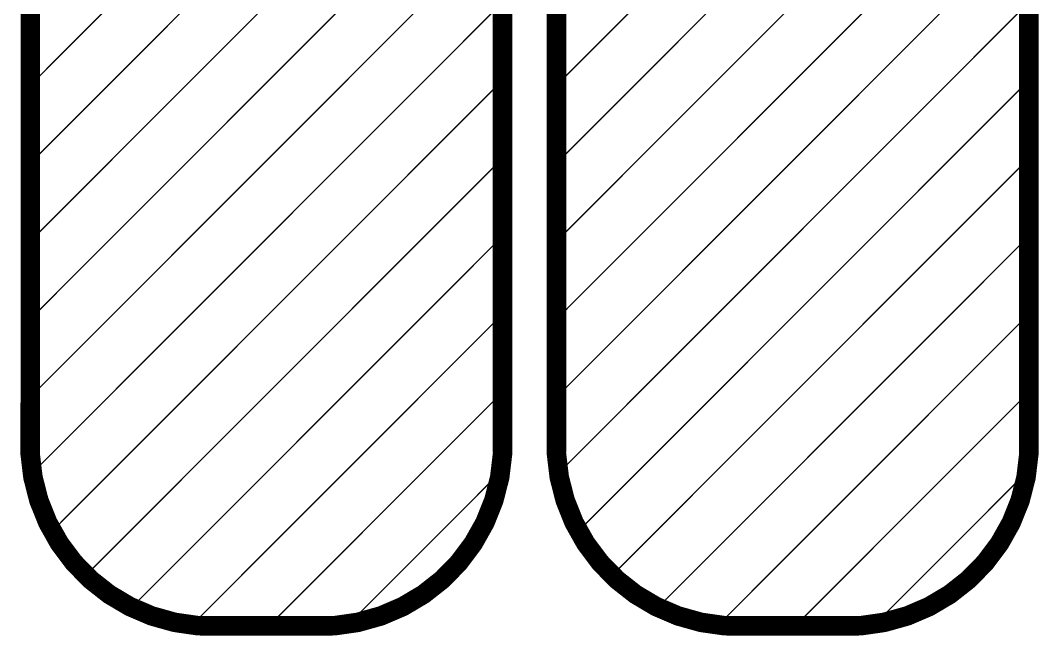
# Model space of a CAD drawing. Header units: inches. Extents: x -4.2 to 12.6, y -6.1 to 3.
# Drawn here: x 6.66 to 7.445, y -3.154 to -2.68 of the extents above; entities that cross this region are included whole.
import ezdxf

# ---------------------------------------------------------------- set-up
doc = ezdxf.new("R2010")
doc.units = ezdxf.units.IN
doc.header["$MEASUREMENT"] = 0
doc.layers.add('Dimension', color=6, linetype='Continuous')

msp = doc.modelspace()

# ---------------------------------------------------------------- linework, layer by layer
at = {"layer": 'Dimension'}
for points in [[(6.6676055, -2.7304367, 0.001, 0.001, 0), (7.0299977, -2.3680445, 0.001, 0.001, 0)], [(7.0731315, -2.7304366, 0.001, 0.001, 0), (7.4355237, -2.3680444, 0.001, 0.001, 0)], [(6.6676035, -3.0046268, 0.015, 0.015, 0), (6.667608, -2.3913621, 0.015, 0.015, 0)], [(7.0314427, -2.39135, 0.015, 0.015, 0), (7.031443, -3.0046273, 0.015, 0.015, 0)], [(7.0731295, -3.0046253, 0.015, 0.015, 0), (7.073134, -2.3913621, 0.015, 0.015, 0)], [(7.4369687, -2.39135, 0.015, 0.015, 0), (7.4369688, -3.0046273, 0.015, 0.015, 0)], [(6.6676051, -2.7904371, 0.001, 0.001, 0), (7.0314427, -2.4265995, 0.001, 0.001, 0)], [(7.0731311, -2.790437, 0.001, 0.001, 0), (7.4369687, -2.4265994, 0.001, 0.001, 0)], [(6.6676046, -2.8504376, 0.001, 0.001, 0), (7.0314427, -2.4865995, 0.001, 0.001, 0)], [(7.0731306, -2.8504375, 0.001, 0.001, 0), (7.4369687, -2.4865994, 0.001, 0.001, 0)], [(6.6676042, -2.910438, 0.001, 0.001, 0), (7.0314428, -2.5465994, 0.001, 0.001, 0)], [(7.0731302, -2.9104379, 0.001, 0.001, 0), (7.4369687, -2.5465994, 0.001, 0.001, 0)], [(6.6676037, -2.9704385, 0.001, 0.001, 0), (7.0314428, -2.6065994, 0.001, 0.001, 0)], [(7.0731297, -2.9704384, 0.001, 0.001, 0), (7.4369687, -2.6065994, 0.001, 0.001, 0)], [(6.6692124, -3.0288298, 0.001, 0.001, 0), (7.0314428, -2.6665994, 0.001, 0.001, 0)], [(7.0747386, -3.0288295, 0.001, 0.001, 0), (7.4369687, -2.6665994, 0.001, 0.001, 0)], [(6.6844161, -3.0736261, 0.001, 0.001, 0), (7.0314429, -2.7265993, 0.001, 0.001, 0)], [(7.0899424, -3.0736257, 0.001, 0.001, 0), (7.4369688, -2.7265993, 0.001, 0.001, 0)], [(6.7102523, -3.1077899, 0.001, 0.001, 0), (7.0314429, -2.7865993, 0.001, 0.001, 0)], [(7.1157786, -3.1077895, 0.001, 0.001, 0), (7.4369688, -2.7865993, 0.001, 0.001, 0)], [(6.7452638, -3.1327784, 0.001, 0.001, 0), (7.0314429, -2.8465993, 0.001, 0.001, 0)], [(7.15079, -3.1327781, 0.001, 0.001, 0), (7.4369688, -2.8465993, 0.001, 0.001, 0)], [(6.7916653, -3.1463769, 0.001, 0.001, 0), (7.031443, -2.9065992, 0.001, 0.001, 0)], [(7.1971913, -3.1463768, 0.001, 0.001, 0), (7.4369688, -2.9065993, 0.001, 0.001, 0)], [(6.851005, -3.1470372, 0.001, 0.001, 0), (7.031443, -2.9665992, 0.001, 0.001, 0)], [(7.2565309, -3.1470372, 0.001, 0.001, 0), (7.4369688, -2.9665993, 0.001, 0.001, 0)], [(6.6675, -3.0138221, 0.015, 0.015, 0), (6.6676035, -3.0046268, 0.015, 0.015, 0)], [(7.0314429, -3.0046273, 0.015, 0.015, 0), (7.0315462, -3.0138226, 0.015, 0.015, 0)], [(7.0314429, -3.0046273, 0.015, 0.015, 0), (7.031443, -3.0046273, 0.015, 0.015, 0)], [(7.0730261, -3.0138206, 0.015, 0.015, 0), (7.0731295, -3.0046253, 0.015, 0.015, 0)], [(7.4369688, -3.0046274, 0.015, 0.015, 0), (7.4369688, -3.0046273, 0.015, 0.015, 0)], [(7.4369688, -3.0046274, 0.015, 0.015, 0), (7.4370721, -3.0138226, 0.015, 0.015, 0)], [(6.6675, -3.0138221, 0.015, 0.015, 0), (6.6696955, -3.0320823, 0.015, 0.015, 0)], [(7.0293507, -3.0320827, 0.015, 0.015, 0), (7.0315462, -3.0138226, 0.015, 0.015, 0)], [(7.0730261, -3.0138206, 0.015, 0.015, 0), (7.0752216, -3.0320809, 0.015, 0.015, 0)], [(7.4348766, -3.0320827, 0.015, 0.015, 0), (7.4370721, -3.0138226, 0.015, 0.015, 0)], [(6.6696955, -3.0320823, 0.015, 0.015, 0), (6.6742557, -3.0498998, 0.015, 0.015, 0)], [(6.9123807, -3.1456615, 0.001, 0.001, 0), (7.0299188, -3.0281234, 0.001, 0.001, 0)], [(7.0247906, -3.0499, 0.015, 0.015, 0), (7.0293507, -3.0320827, 0.015, 0.015, 0)], [(7.0752216, -3.0320809, 0.015, 0.015, 0), (7.0797816, -3.0498983, 0.015, 0.015, 0)], [(7.3179065, -3.1456616, 0.001, 0.001, 0), (7.4354447, -3.0281234, 0.001, 0.001, 0)], [(7.4303164, -3.0499001, 0.015, 0.015, 0), (7.4348766, -3.0320827, 0.015, 0.015, 0)], [(6.6742557, -3.0498998, 0.015, 0.015, 0), (6.6811025, -3.0669695, 0.015, 0.015, 0)], [(7.0179437, -3.0669697, 0.015, 0.015, 0), (7.0247906, -3.0499, 0.015, 0.015, 0)], [(7.0797816, -3.0498983, 0.015, 0.015, 0), (7.0866284, -3.0669682, 0.015, 0.015, 0)], [(7.4234697, -3.0669698, 0.015, 0.015, 0), (7.4303164, -3.0499001, 0.015, 0.015, 0)], [(6.6811025, -3.0669695, 0.015, 0.015, 0), (6.6901188, -3.0829995, 0.015, 0.015, 0)], [(7.0089275, -3.0829997, 0.015, 0.015, 0), (7.0179437, -3.0669697, 0.015, 0.015, 0)], [(7.0866284, -3.0669682, 0.015, 0.015, 0), (7.0956446, -3.0829983, 0.015, 0.015, 0)], [(7.4144534, -3.0829997, 0.015, 0.015, 0), (7.4234697, -3.0669698, 0.015, 0.015, 0)], [(6.6901188, -3.0829995, 0.015, 0.015, 0), (6.7011503, -3.0977155, 0.015, 0.015, 0)], [(6.997896, -3.0977156, 0.015, 0.015, 0), (7.0089275, -3.0829997, 0.015, 0.015, 0)], [(7.0956446, -3.0829983, 0.015, 0.015, 0), (7.106676, -3.0977144, 0.015, 0.015, 0)], [(7.403422, -3.0977156, 0.015, 0.015, 0), (7.4144534, -3.0829997, 0.015, 0.015, 0)], [(6.7011503, -3.0977155, 0.015, 0.015, 0), (6.7140082, -3.1108657, 0.015, 0.015, 0)], [(6.9850381, -3.1108657, 0.015, 0.015, 0), (6.997896, -3.0977156, 0.015, 0.015, 0)], [(7.106676, -3.0977144, 0.015, 0.015, 0), (7.1195339, -3.1108647, 0.015, 0.015, 0)], [(7.3905641, -3.1108658, 0.015, 0.015, 0), (7.403422, -3.0977156, 0.015, 0.015, 0)], [(6.7140082, -3.1108657, 0.015, 0.015, 0), (6.7284727, -3.1222251, 0.015, 0.015, 0)], [(6.9705738, -3.1222251, 0.015, 0.015, 0), (6.9850381, -3.1108657, 0.015, 0.015, 0)], [(7.1195339, -3.1108647, 0.015, 0.015, 0), (7.1339983, -3.1222243, 0.015, 0.015, 0)], [(7.3760998, -3.1222251, 0.015, 0.015, 0), (7.3905641, -3.1108658, 0.015, 0.015, 0)], [(6.7284727, -3.1222251, 0.015, 0.015, 0), (6.744296, -3.1315994, 0.015, 0.015, 0)], [(6.9547505, -3.1315993, 0.015, 0.015, 0), (6.9705738, -3.1222251, 0.015, 0.015, 0)], [(7.1339983, -3.1222243, 0.015, 0.015, 0), (7.1498216, -3.1315987, 0.015, 0.015, 0)], [(7.3602765, -3.1315993, 0.015, 0.015, 0), (7.3760998, -3.1222251, 0.015, 0.015, 0)], [(6.744296, -3.1315994, 0.015, 0.015, 0), (6.7612076, -3.138828, 0.015, 0.015, 0)], [(6.937839, -3.138828, 0.015, 0.015, 0), (6.9547505, -3.1315993, 0.015, 0.015, 0)], [(7.1498216, -3.1315987, 0.015, 0.015, 0), (7.1667332, -3.1388275, 0.015, 0.015, 0)], [(7.343365, -3.138828, 0.015, 0.015, 0), (7.3602765, -3.1315993, 0.015, 0.015, 0)], [(6.7612076, -3.138828, 0.015, 0.015, 0), (6.7789181, -3.1437874, 0.015, 0.015, 0)], [(6.7789181, -3.1437874, 0.015, 0.015, 0), (6.7971243, -3.1463927, 0.015, 0.015, 0)], [(6.9019225, -3.1463927, 0.015, 0.015, 0), (6.9201286, -3.1437874, 0.015, 0.015, 0)], [(6.9201286, -3.1437874, 0.015, 0.015, 0), (6.937839, -3.138828, 0.015, 0.015, 0)], [(7.1667332, -3.1388275, 0.015, 0.015, 0), (7.1844436, -3.1437871, 0.015, 0.015, 0)], [(7.1844436, -3.1437871, 0.015, 0.015, 0), (7.2026499, -3.1463926, 0.015, 0.015, 0)], [(7.3074485, -3.1463927, 0.015, 0.015, 0), (7.3256547, -3.1437874, 0.015, 0.015, 0)], [(7.3256547, -3.1437874, 0.015, 0.015, 0), (7.343365, -3.138828, 0.015, 0.015, 0)], [(6.7971243, -3.1463927, 0.015, 0.015, 0), (6.8063196, -3.1464959, 0.015, 0.015, 0)], [(6.8063196, -3.1464959, 0.015, 0.015, 0), (6.8927272, -3.146496, 0.015, 0.015, 0)], [(6.8927272, -3.146496, 0.015, 0.015, 0), (6.9019225, -3.1463927, 0.015, 0.015, 0)], [(7.2026499, -3.1463926, 0.015, 0.015, 0), (7.2118452, -3.146496, 0.015, 0.015, 0)], [(7.2118452, -3.146496, 0.015, 0.015, 0), (7.2982532, -3.146496, 0.015, 0.015, 0)], [(7.2982532, -3.146496, 0.015, 0.015, 0), (7.3074485, -3.1463927, 0.015, 0.015, 0)]]:
    msp.add_lwpolyline(points, format="xyseb", dxfattribs=at)
for points in [[(6.6673555, -2.7304367, 0.0005, 0.0005, 1), (6.6678555, -2.7304367, 0.0005, 0.0005, 1)], [(7.0311929, -2.7265993, 0.0005, 0.0005, 1), (7.0316929, -2.7265993, 0.0005, 0.0005, 1)], [(7.0728815, -2.7304366, 0.0005, 0.0005, 1), (7.0733815, -2.7304366, 0.0005, 0.0005, 1)], [(7.4367188, -2.7265993, 0.0005, 0.0005, 1), (7.4372188, -2.7265993, 0.0005, 0.0005, 1)], [(6.6673551, -2.7904371, 0.0005, 0.0005, 1), (6.6678551, -2.7904371, 0.0005, 0.0005, 1)], [(7.0311929, -2.7865993, 0.0005, 0.0005, 1), (7.0316929, -2.7865993, 0.0005, 0.0005, 1)], [(7.0728811, -2.790437, 0.0005, 0.0005, 1), (7.0733811, -2.790437, 0.0005, 0.0005, 1)], [(7.4367188, -2.7865993, 0.0005, 0.0005, 1), (7.4372188, -2.7865993, 0.0005, 0.0005, 1)], [(7.0311929, -2.8465993, 0.0005, 0.0005, 1), (7.0316929, -2.8465993, 0.0005, 0.0005, 1)], [(7.4367188, -2.8465993, 0.0005, 0.0005, 1), (7.4372188, -2.8465993, 0.0005, 0.0005, 1)], [(6.6673546, -2.8504376, 0.0005, 0.0005, 1), (6.6678546, -2.8504376, 0.0005, 0.0005, 1)], [(7.0728806, -2.8504375, 0.0005, 0.0005, 1), (7.0733806, -2.8504375, 0.0005, 0.0005, 1)], [(6.6673542, -2.910438, 0.0005, 0.0005, 1), (6.6678542, -2.910438, 0.0005, 0.0005, 1)], [(7.031193, -2.9065992, 0.0005, 0.0005, 1), (7.031693, -2.9065992, 0.0005, 0.0005, 1)], [(7.0728802, -2.9104379, 0.0005, 0.0005, 1), (7.0733802, -2.9104379, 0.0005, 0.0005, 1)], [(7.4367188, -2.9065993, 0.0005, 0.0005, 1), (7.4372188, -2.9065993, 0.0005, 0.0005, 1)], [(6.6673537, -2.9704385, 0.0005, 0.0005, 1), (6.6678537, -2.9704385, 0.0005, 0.0005, 1)], [(7.031193, -2.9665992, 0.0005, 0.0005, 1), (7.031693, -2.9665992, 0.0005, 0.0005, 1)], [(7.0728797, -2.9704384, 0.0005, 0.0005, 1), (7.0733797, -2.9704384, 0.0005, 0.0005, 1)], [(7.4367188, -2.9665993, 0.0005, 0.0005, 1), (7.4372188, -2.9665993, 0.0005, 0.0005, 1)], [(6.6638535, -3.0046268, 0.0075, 0.0075, 1), (6.6713535, -3.0046268, 0.0075, 0.0075, 1)], [(6.6638535, -3.0046268, 0.0075, 0.0075, 1), (6.6713535, -3.0046268, 0.0075, 0.0075, 1)], [(7.0276929, -3.0046273, 0.0075, 0.0075, 1), (7.0351929, -3.0046273, 0.0075, 0.0075, 1)], [(7.0276929, -3.0046273, 0.0075, 0.0075, 1), (7.0351929, -3.0046273, 0.0075, 0.0075, 1)], [(7.027693, -3.0046273, 0.0075, 0.0075, 1), (7.035193, -3.0046273, 0.0075, 0.0075, 1)], [(7.027693, -3.0046273, 0.0075, 0.0075, 1), (7.035193, -3.0046273, 0.0075, 0.0075, 1)], [(7.0693795, -3.0046253, 0.0075, 0.0075, 1), (7.0768795, -3.0046253, 0.0075, 0.0075, 1)], [(7.0693795, -3.0046253, 0.0075, 0.0075, 1), (7.0768795, -3.0046253, 0.0075, 0.0075, 1)], [(7.4332188, -3.0046273, 0.0075, 0.0075, 1), (7.4407188, -3.0046273, 0.0075, 0.0075, 1)], [(7.4332188, -3.0046273, 0.0075, 0.0075, 1), (7.4407188, -3.0046273, 0.0075, 0.0075, 1)], [(7.4332188, -3.0046274, 0.0075, 0.0075, 1), (7.4407188, -3.0046274, 0.0075, 0.0075, 1)], [(7.4332188, -3.0046274, 0.0075, 0.0075, 1), (7.4407188, -3.0046274, 0.0075, 0.0075, 1)], [(6.66375, -3.0138221, 0.0075, 0.0075, 1), (6.67125, -3.0138221, 0.0075, 0.0075, 1)], [(6.66375, -3.0138221, 0.0075, 0.0075, 1), (6.67125, -3.0138221, 0.0075, 0.0075, 1)], [(7.0277962, -3.0138226, 0.0075, 0.0075, 1), (7.0352962, -3.0138226, 0.0075, 0.0075, 1)], [(7.0277962, -3.0138226, 0.0075, 0.0075, 1), (7.0352962, -3.0138226, 0.0075, 0.0075, 1)], [(7.0692761, -3.0138206, 0.0075, 0.0075, 1), (7.0767761, -3.0138206, 0.0075, 0.0075, 1)], [(7.0692761, -3.0138206, 0.0075, 0.0075, 1), (7.0767761, -3.0138206, 0.0075, 0.0075, 1)], [(7.4333221, -3.0138226, 0.0075, 0.0075, 1), (7.4408221, -3.0138226, 0.0075, 0.0075, 1)], [(7.4333221, -3.0138226, 0.0075, 0.0075, 1), (7.4408221, -3.0138226, 0.0075, 0.0075, 1)], [(6.6659455, -3.0320823, 0.0075, 0.0075, 1), (6.6734455, -3.0320823, 0.0075, 0.0075, 1)], [(6.6659455, -3.0320823, 0.0075, 0.0075, 1), (6.6734455, -3.0320823, 0.0075, 0.0075, 1)], [(6.6689624, -3.0288298, 0.0005, 0.0005, 1), (6.6694624, -3.0288298, 0.0005, 0.0005, 1)], [(7.0256007, -3.0320827, 0.0075, 0.0075, 1), (7.0331007, -3.0320827, 0.0075, 0.0075, 1)], [(7.0256007, -3.0320827, 0.0075, 0.0075, 1), (7.0331007, -3.0320827, 0.0075, 0.0075, 1)], [(7.0296688, -3.0281234, 0.0005, 0.0005, 1), (7.0301688, -3.0281234, 0.0005, 0.0005, 1)], [(7.0714716, -3.0320809, 0.0075, 0.0075, 1), (7.0789716, -3.0320809, 0.0075, 0.0075, 1)], [(7.0714716, -3.0320809, 0.0075, 0.0075, 1), (7.0789716, -3.0320809, 0.0075, 0.0075, 1)], [(7.0744886, -3.0288295, 0.0005, 0.0005, 1), (7.0749886, -3.0288295, 0.0005, 0.0005, 1)], [(7.4311266, -3.0320827, 0.0075, 0.0075, 1), (7.4386266, -3.0320827, 0.0075, 0.0075, 1)], [(7.4311266, -3.0320827, 0.0075, 0.0075, 1), (7.4386266, -3.0320827, 0.0075, 0.0075, 1)], [(7.4351947, -3.0281234, 0.0005, 0.0005, 1), (7.4356947, -3.0281234, 0.0005, 0.0005, 1)], [(6.6705057, -3.0498998, 0.0075, 0.0075, 1), (6.6780057, -3.0498998, 0.0075, 0.0075, 1)], [(6.6705057, -3.0498998, 0.0075, 0.0075, 1), (6.6780057, -3.0498998, 0.0075, 0.0075, 1)], [(7.0210406, -3.0499, 0.0075, 0.0075, 1), (7.0285406, -3.0499, 0.0075, 0.0075, 1)], [(7.0210406, -3.0499, 0.0075, 0.0075, 1), (7.0285406, -3.0499, 0.0075, 0.0075, 1)], [(7.0760316, -3.0498983, 0.0075, 0.0075, 1), (7.0835316, -3.0498983, 0.0075, 0.0075, 1)], [(7.0760316, -3.0498983, 0.0075, 0.0075, 1), (7.0835316, -3.0498983, 0.0075, 0.0075, 1)], [(7.4265664, -3.0499001, 0.0075, 0.0075, 1), (7.4340664, -3.0499001, 0.0075, 0.0075, 1)], [(7.4265664, -3.0499001, 0.0075, 0.0075, 1), (7.4340664, -3.0499001, 0.0075, 0.0075, 1)], [(6.6773525, -3.0669695, 0.0075, 0.0075, 1), (6.6848525, -3.0669695, 0.0075, 0.0075, 1)], [(6.6773525, -3.0669695, 0.0075, 0.0075, 1), (6.6848525, -3.0669695, 0.0075, 0.0075, 1)], [(7.0141937, -3.0669697, 0.0075, 0.0075, 1), (7.0216937, -3.0669697, 0.0075, 0.0075, 1)], [(7.0141937, -3.0669697, 0.0075, 0.0075, 1), (7.0216937, -3.0669697, 0.0075, 0.0075, 1)], [(7.0828784, -3.0669682, 0.0075, 0.0075, 1), (7.0903784, -3.0669682, 0.0075, 0.0075, 1)], [(7.0828784, -3.0669682, 0.0075, 0.0075, 1), (7.0903784, -3.0669682, 0.0075, 0.0075, 1)], [(7.4197197, -3.0669698, 0.0075, 0.0075, 1), (7.4272197, -3.0669698, 0.0075, 0.0075, 1)], [(7.4197197, -3.0669698, 0.0075, 0.0075, 1), (7.4272197, -3.0669698, 0.0075, 0.0075, 1)], [(6.6863688, -3.0829995, 0.0075, 0.0075, 1), (6.6938688, -3.0829995, 0.0075, 0.0075, 1)], [(6.6863688, -3.0829995, 0.0075, 0.0075, 1), (6.6938688, -3.0829995, 0.0075, 0.0075, 1)], [(6.6841661, -3.0736261, 0.0005, 0.0005, 1), (6.6846661, -3.0736261, 0.0005, 0.0005, 1)], [(7.0051775, -3.0829997, 0.0075, 0.0075, 1), (7.0126775, -3.0829997, 0.0075, 0.0075, 1)], [(7.0051775, -3.0829997, 0.0075, 0.0075, 1), (7.0126775, -3.0829997, 0.0075, 0.0075, 1)], [(7.0918946, -3.0829983, 0.0075, 0.0075, 1), (7.0993946, -3.0829983, 0.0075, 0.0075, 1)], [(7.0918946, -3.0829983, 0.0075, 0.0075, 1), (7.0993946, -3.0829983, 0.0075, 0.0075, 1)], [(7.0896924, -3.0736257, 0.0005, 0.0005, 1), (7.0901924, -3.0736257, 0.0005, 0.0005, 1)], [(7.4107034, -3.0829997, 0.0075, 0.0075, 1), (7.4182034, -3.0829997, 0.0075, 0.0075, 1)], [(7.4107034, -3.0829997, 0.0075, 0.0075, 1), (7.4182034, -3.0829997, 0.0075, 0.0075, 1)], [(6.6974003, -3.0977155, 0.0075, 0.0075, 1), (6.7049003, -3.0977155, 0.0075, 0.0075, 1)], [(6.6974003, -3.0977155, 0.0075, 0.0075, 1), (6.7049003, -3.0977155, 0.0075, 0.0075, 1)], [(6.994146, -3.0977156, 0.0075, 0.0075, 1), (7.001646, -3.0977156, 0.0075, 0.0075, 1)], [(6.994146, -3.0977156, 0.0075, 0.0075, 1), (7.001646, -3.0977156, 0.0075, 0.0075, 1)], [(7.102926, -3.0977144, 0.0075, 0.0075, 1), (7.110426, -3.0977144, 0.0075, 0.0075, 1)], [(7.102926, -3.0977144, 0.0075, 0.0075, 1), (7.110426, -3.0977144, 0.0075, 0.0075, 1)], [(7.399672, -3.0977156, 0.0075, 0.0075, 1), (7.407172, -3.0977156, 0.0075, 0.0075, 1)], [(7.399672, -3.0977156, 0.0075, 0.0075, 1), (7.407172, -3.0977156, 0.0075, 0.0075, 1)], [(6.7102582, -3.1108657, 0.0075, 0.0075, 1), (6.7177582, -3.1108657, 0.0075, 0.0075, 1)], [(6.7102582, -3.1108657, 0.0075, 0.0075, 1), (6.7177582, -3.1108657, 0.0075, 0.0075, 1)], [(6.9812881, -3.1108657, 0.0075, 0.0075, 1), (6.9887881, -3.1108657, 0.0075, 0.0075, 1)], [(6.9812881, -3.1108657, 0.0075, 0.0075, 1), (6.9887881, -3.1108657, 0.0075, 0.0075, 1)], [(7.1157839, -3.1108647, 0.0075, 0.0075, 1), (7.1232839, -3.1108647, 0.0075, 0.0075, 1)], [(7.1157839, -3.1108647, 0.0075, 0.0075, 1), (7.1232839, -3.1108647, 0.0075, 0.0075, 1)], [(7.3868141, -3.1108658, 0.0075, 0.0075, 1), (7.3943141, -3.1108658, 0.0075, 0.0075, 1)], [(7.3868141, -3.1108658, 0.0075, 0.0075, 1), (7.3943141, -3.1108658, 0.0075, 0.0075, 1)], [(6.7100023, -3.1077899, 0.0005, 0.0005, 1), (6.7105023, -3.1077899, 0.0005, 0.0005, 1)], [(6.7247227, -3.1222251, 0.0075, 0.0075, 1), (6.7322227, -3.1222251, 0.0075, 0.0075, 1)], [(6.7247227, -3.1222251, 0.0075, 0.0075, 1), (6.7322227, -3.1222251, 0.0075, 0.0075, 1)], [(6.9668238, -3.1222251, 0.0075, 0.0075, 1), (6.9743238, -3.1222251, 0.0075, 0.0075, 1)], [(6.9668238, -3.1222251, 0.0075, 0.0075, 1), (6.9743238, -3.1222251, 0.0075, 0.0075, 1)], [(7.1155286, -3.1077895, 0.0005, 0.0005, 1), (7.1160286, -3.1077895, 0.0005, 0.0005, 1)], [(7.1302483, -3.1222243, 0.0075, 0.0075, 1), (7.1377483, -3.1222243, 0.0075, 0.0075, 1)], [(7.1302483, -3.1222243, 0.0075, 0.0075, 1), (7.1377483, -3.1222243, 0.0075, 0.0075, 1)], [(7.3723498, -3.1222251, 0.0075, 0.0075, 1), (7.3798498, -3.1222251, 0.0075, 0.0075, 1)], [(7.3723498, -3.1222251, 0.0075, 0.0075, 1), (7.3798498, -3.1222251, 0.0075, 0.0075, 1)], [(6.740546, -3.1315994, 0.0075, 0.0075, 1), (6.748046, -3.1315994, 0.0075, 0.0075, 1)], [(6.740546, -3.1315994, 0.0075, 0.0075, 1), (6.748046, -3.1315994, 0.0075, 0.0075, 1)], [(6.9510005, -3.1315993, 0.0075, 0.0075, 1), (6.9585005, -3.1315993, 0.0075, 0.0075, 1)], [(6.9510005, -3.1315993, 0.0075, 0.0075, 1), (6.9585005, -3.1315993, 0.0075, 0.0075, 1)], [(7.1460716, -3.1315987, 0.0075, 0.0075, 1), (7.1535716, -3.1315987, 0.0075, 0.0075, 1)], [(7.1460716, -3.1315987, 0.0075, 0.0075, 1), (7.1535716, -3.1315987, 0.0075, 0.0075, 1)], [(7.3565265, -3.1315993, 0.0075, 0.0075, 1), (7.3640265, -3.1315993, 0.0075, 0.0075, 1)], [(7.3565265, -3.1315993, 0.0075, 0.0075, 1), (7.3640265, -3.1315993, 0.0075, 0.0075, 1)], [(6.7450138, -3.1327784, 0.0005, 0.0005, 1), (6.7455138, -3.1327784, 0.0005, 0.0005, 1)], [(6.7574576, -3.138828, 0.0075, 0.0075, 1), (6.7649576, -3.138828, 0.0075, 0.0075, 1)], [(6.7574576, -3.138828, 0.0075, 0.0075, 1), (6.7649576, -3.138828, 0.0075, 0.0075, 1)], [(6.7751681, -3.1437874, 0.0075, 0.0075, 1), (6.7826681, -3.1437874, 0.0075, 0.0075, 1)], [(6.7751681, -3.1437874, 0.0075, 0.0075, 1), (6.7826681, -3.1437874, 0.0075, 0.0075, 1)], [(6.9163786, -3.1437874, 0.0075, 0.0075, 1), (6.9238786, -3.1437874, 0.0075, 0.0075, 1)], [(6.9163786, -3.1437874, 0.0075, 0.0075, 1), (6.9238786, -3.1437874, 0.0075, 0.0075, 1)], [(6.934089, -3.138828, 0.0075, 0.0075, 1), (6.941589, -3.138828, 0.0075, 0.0075, 1)], [(6.934089, -3.138828, 0.0075, 0.0075, 1), (6.941589, -3.138828, 0.0075, 0.0075, 1)], [(7.15054, -3.1327781, 0.0005, 0.0005, 1), (7.15104, -3.1327781, 0.0005, 0.0005, 1)], [(7.1629832, -3.1388275, 0.0075, 0.0075, 1), (7.1704832, -3.1388275, 0.0075, 0.0075, 1)], [(7.1629832, -3.1388275, 0.0075, 0.0075, 1), (7.1704832, -3.1388275, 0.0075, 0.0075, 1)], [(7.1806936, -3.1437871, 0.0075, 0.0075, 1), (7.1881936, -3.1437871, 0.0075, 0.0075, 1)], [(7.1806936, -3.1437871, 0.0075, 0.0075, 1), (7.1881936, -3.1437871, 0.0075, 0.0075, 1)], [(7.3219047, -3.1437874, 0.0075, 0.0075, 1), (7.3294047, -3.1437874, 0.0075, 0.0075, 1)], [(7.3219047, -3.1437874, 0.0075, 0.0075, 1), (7.3294047, -3.1437874, 0.0075, 0.0075, 1)], [(7.339615, -3.138828, 0.0075, 0.0075, 1), (7.347115, -3.138828, 0.0075, 0.0075, 1)], [(7.339615, -3.138828, 0.0075, 0.0075, 1), (7.347115, -3.138828, 0.0075, 0.0075, 1)], [(6.7933743, -3.1463927, 0.0075, 0.0075, 1), (6.8008743, -3.1463927, 0.0075, 0.0075, 1)], [(6.7933743, -3.1463927, 0.0075, 0.0075, 1), (6.8008743, -3.1463927, 0.0075, 0.0075, 1)], [(6.7914153, -3.1463769, 0.0005, 0.0005, 1), (6.7919153, -3.1463769, 0.0005, 0.0005, 1)], [(6.8025696, -3.1464959, 0.0075, 0.0075, 1), (6.8100696, -3.1464959, 0.0075, 0.0075, 1)], [(6.8025696, -3.1464959, 0.0075, 0.0075, 1), (6.8100696, -3.1464959, 0.0075, 0.0075, 1)], [(6.8889772, -3.146496, 0.0075, 0.0075, 1), (6.8964772, -3.146496, 0.0075, 0.0075, 1)], [(6.8889772, -3.146496, 0.0075, 0.0075, 1), (6.8964772, -3.146496, 0.0075, 0.0075, 1)], [(6.8981725, -3.1463927, 0.0075, 0.0075, 1), (6.9056725, -3.1463927, 0.0075, 0.0075, 1)], [(6.8981725, -3.1463927, 0.0075, 0.0075, 1), (6.9056725, -3.1463927, 0.0075, 0.0075, 1)], [(6.9121307, -3.1456615, 0.0005, 0.0005, 1), (6.9126307, -3.1456615, 0.0005, 0.0005, 1)], [(7.1988999, -3.1463926, 0.0075, 0.0075, 1), (7.2063999, -3.1463926, 0.0075, 0.0075, 1)], [(7.1988999, -3.1463926, 0.0075, 0.0075, 1), (7.2063999, -3.1463926, 0.0075, 0.0075, 1)], [(7.1969413, -3.1463768, 0.0005, 0.0005, 1), (7.1974413, -3.1463768, 0.0005, 0.0005, 1)], [(7.2080952, -3.146496, 0.0075, 0.0075, 1), (7.2155952, -3.146496, 0.0075, 0.0075, 1)], [(7.2080952, -3.146496, 0.0075, 0.0075, 1), (7.2155952, -3.146496, 0.0075, 0.0075, 1)], [(7.2945032, -3.146496, 0.0075, 0.0075, 1), (7.3020032, -3.146496, 0.0075, 0.0075, 1)], [(7.2945032, -3.146496, 0.0075, 0.0075, 1), (7.3020032, -3.146496, 0.0075, 0.0075, 1)], [(7.3036985, -3.1463927, 0.0075, 0.0075, 1), (7.3111985, -3.1463927, 0.0075, 0.0075, 1)], [(7.3036985, -3.1463927, 0.0075, 0.0075, 1), (7.3111985, -3.1463927, 0.0075, 0.0075, 1)], [(7.3176565, -3.1456616, 0.0005, 0.0005, 1), (7.3181565, -3.1456616, 0.0005, 0.0005, 1)], [(6.850755, -3.1470372, 0.0005, 0.0005, 1), (6.851255, -3.1470372, 0.0005, 0.0005, 1)], [(7.2562809, -3.1470372, 0.0005, 0.0005, 1), (7.2567809, -3.1470372, 0.0005, 0.0005, 1)]]:
    msp.add_lwpolyline(points, format="xyseb", close=True, dxfattribs=at)

doc.saveas('drawing.dxf')
